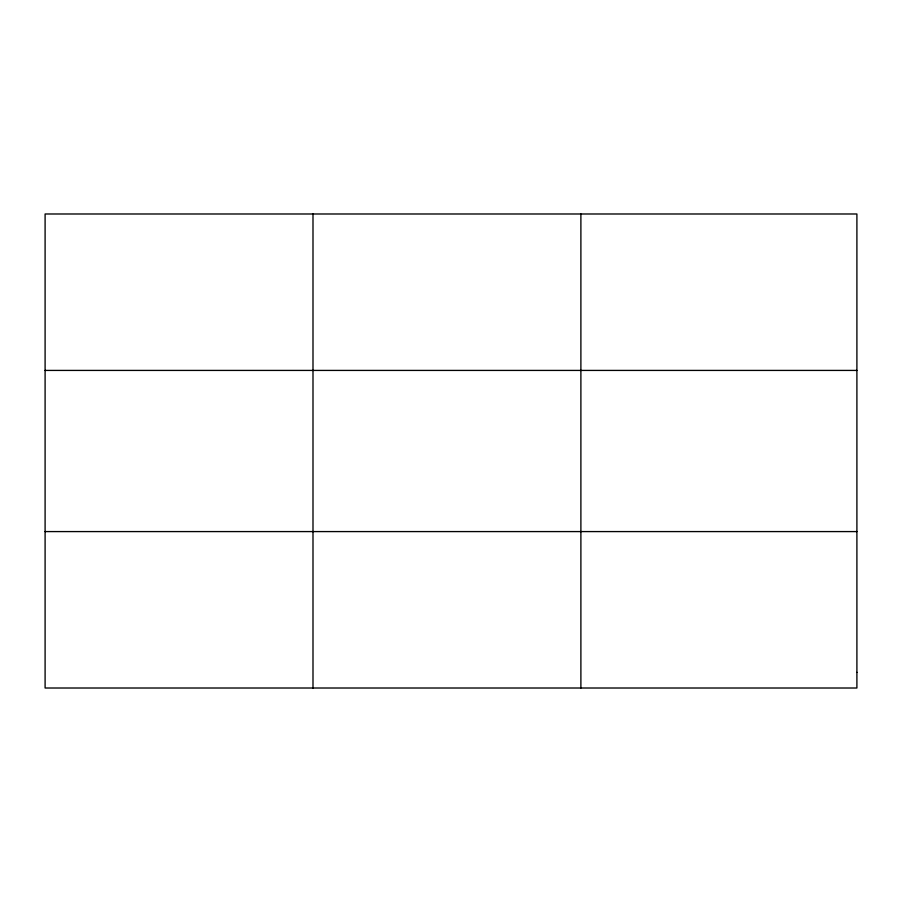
<?xml version="1.0" encoding="UTF-8"?>
<svg xmlns="http://www.w3.org/2000/svg" width="902" height="902" viewBox="0 0 902 902"><rect width="100%" height="100%" fill="white"/><g stroke="black" fill="none" stroke-linecap="round" stroke-linejoin="round"><path stroke-width="1.35" d="M312.994 688.012L312.994 213.988M580.888 688.012L580.888 213.988M45.1 370.418L856.9 370.418M45.1 531.582L856.9 531.582M856.9 672.373L856.9 688.012L45.1 688.012L45.1 213.988L856.9 213.988L856.9 672.373"/></g></svg>
